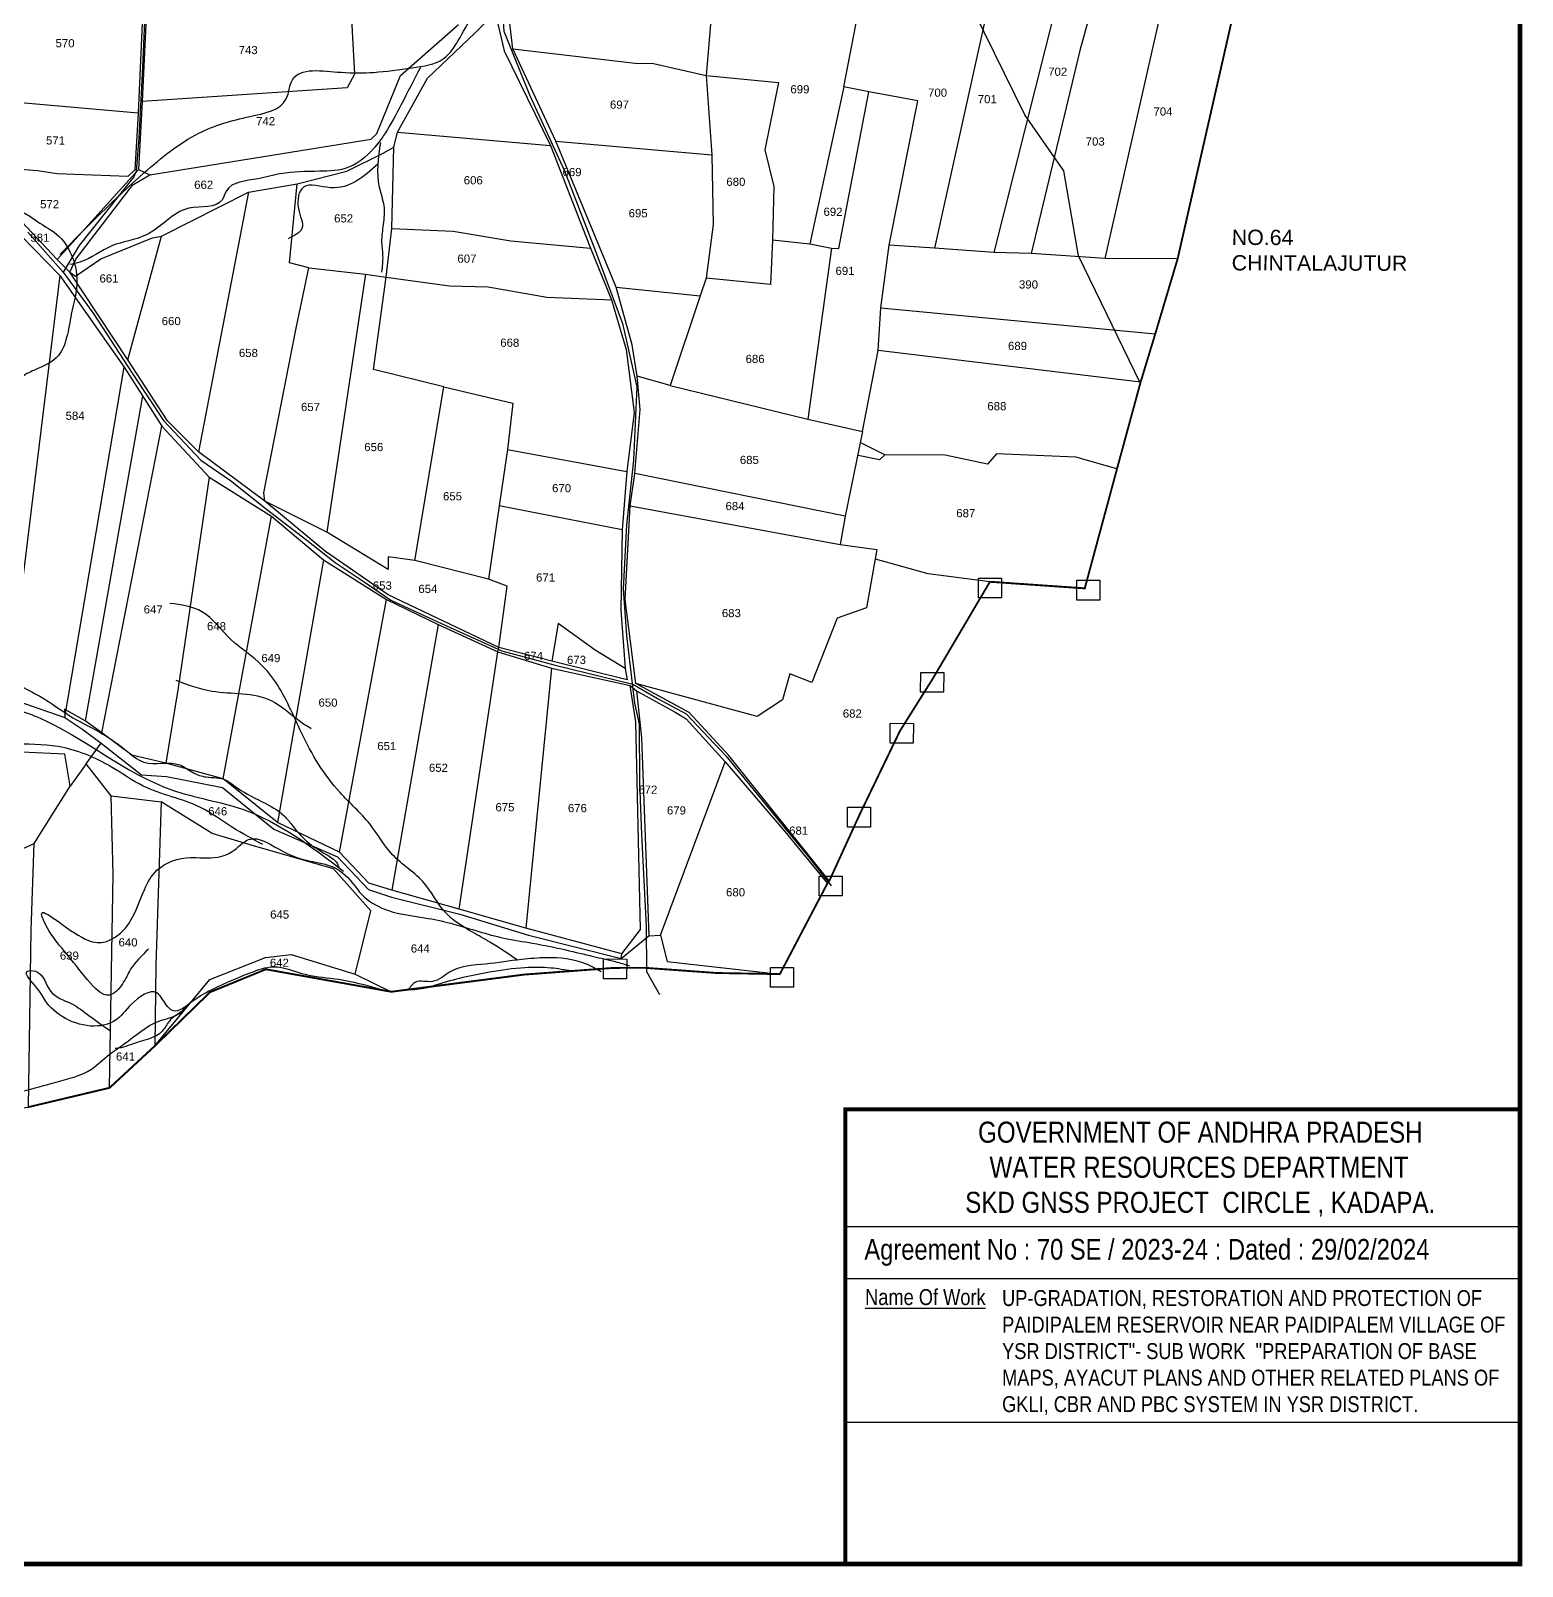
# Model space of a CAD drawing. Header units: inches. Extents: x 203305 to 209081, y 1595524 to 1601295.
# Drawn here: x 206705 to 209081, y 1595524 to 1597971 of the extents above; entities that cross this region are included whole.
import ezdxf

# ---------------------------------------------------------------- set-up
doc = ezdxf.new("R2010")
doc.units = ezdxf.units.IN
doc.header["$LTSCALE"] = 15
doc.header["$MEASUREMENT"] = 0
for name, color, linetype in [('BOUNDRY STONES', 240, 'Continuous'), ('FRAME 025', 7, 'Continuous'), ('PLOTS', 7, 'Continuous'), ('PLOTS NO', 7, 'Continuous'), ('ROADS', 1, 'Continuous'), ('STREAMS', 4, 'Continuous'), ('TEXT', 1, 'Continuous'), ('TITLEBLOCK', 7, 'Continuous'), ('VILLAGE BOUNDARY', 5, 'Continuous'), ('VILLAGE BOUNDRY', 5, 'Continuous')]:
    doc.layers.add(name, color=color, linetype=linetype)
doc.styles.add('ARIALN', font='ARIALN.TTF')
doc.styles.get("Standard").update_dxf_attribs({"font": 'arial.ttf'})

msp = doc.modelspace()

# ---------------------------------------------------------------- linework, layer by layer
at = {"color": 5, "const_width": 7.28}
msp.add_lwpolyline([(203308.2, 1600797.1), (209077.4, 1600797.1), (209077.4, 1595528), (203308.2, 1595528)], close=True, dxfattribs=at)
at = {"layer": 'BOUNDRY STONES'}
for points in [[(208214.8, 1597099), (208251.5, 1597098.9), (208251.4, 1597067.3), (208214.8, 1597067.4)], [(208371.4, 1597095.6), (208408.1, 1597095.5), (208408, 1597063.9), (208371.3, 1597064)], [(208122.6, 1596948.7), (208159.3, 1596948.7), (208159.2, 1596917.1), (208122.5, 1596917.1)], [(208074.2, 1596867.6), (208110.9, 1596867.5), (208110.8, 1596835.9), (208074.2, 1596836)], [(208006.2, 1596733.9), (208042.8, 1596733.8), (208042.7, 1596702.2), (208006.1, 1596702.3)], [(207960.7, 1596624.2), (207997.4, 1596624.1), (207997.3, 1596592.5), (207960.6, 1596592.6)], [(207617.5, 1596492.1), (207654.2, 1596492), (207654.1, 1596460.4), (207617.4, 1596460.5)], [(207883.3, 1596478.6), (207920, 1596478.6), (207919.9, 1596447), (207883.3, 1596447)]]:
    msp.add_lwpolyline(points, close=True, dxfattribs=at)
at = {"layer": 'FRAME 025', "lineweight": -3, "elevation": 9.1}
for points in [[(208002.6, 1596065.9), (209077.4, 1596065.9)], [(208002.2, 1595983), (209076.9, 1595983)], [(207999.8, 1595753.9), (209074.6, 1595753.9)]]:
    msp.add_lwpolyline(points, dxfattribs=at)
at = {"layer": 'PLOTS'}
for points in [[(206899.5, 1598869.1), (206896.6, 1598569.9), (206888, 1598218.6), (206884.4, 1598032.1), (206876, 1597839.6), (206870.6, 1597749.4), (206859.4, 1597739.1), (206746.8, 1597743.2), (206715.6, 1597747.9), (206621.8, 1597755.4)], [(208029.9, 1597332.6), (208054.9, 1597461.5), (208059.3, 1597529.8), (208072.2, 1597629.2), (208118.2, 1597859.5), (208040.1, 1597874), (208000.3, 1597881.6), (208041.4, 1598096.3), (208044.1, 1598288.9), (208064.1, 1598315.9), (208151.1, 1598446.6), (208247.5, 1598501.3), (208309.4, 1598468.8), (208356.1, 1598443.8), (208473.4, 1598376.1), (208534.2, 1598332.5), (208658.5, 1598239.1)], [(208309.4, 1598468.8), (208248.7, 1598095.1), (208144.5, 1597624.9)], [(208239.5, 1597617.9), (208354.1, 1598071.4), (208368.8, 1598129.5), (208393.1, 1598242.6), (208324.8, 1598261.7), (208356.1, 1598443.8)], [(207539.1, 1598050.1), (207646.9, 1598049.9), (207710.8, 1598057.9), (207763.7, 1598065.1), (207793.8, 1598050.4), (207780.9, 1597899.9), (207790.1, 1597773.5), (207792, 1597662.4), (207780.8, 1597577.1), (207771.2, 1597548.7), (207723.4, 1597405.8), (207670.8, 1597420.9)], [(208409.8, 1598061.4), (208376.3, 1597939.7), (208298.4, 1597616.2)], [(206891, 1598038.3), (206882.5, 1597858.2), (206876.5, 1597750), (206894.6, 1597741.6), (207247, 1597798.4), (207256.2, 1597807.2), (207294, 1597899.7), (207386.5, 1597981.1)], [(207212.9, 1598038.3), (207220.4, 1597901.9), (207208.8, 1597880.2), (206882.5, 1597858.2)], [(207976.9, 1596616.3), (207817.1, 1596816.4), (207753.6, 1596884.9), (207668.6, 1596931), (207651.8, 1597064.9), (207659.8, 1597214), (207667.2, 1597265.4), (207675.5, 1597367.8), (207670.8, 1597420.9), (207662.9, 1597470.7), (207637.2, 1597562.4), (207541.3, 1597795.3), (207472.9, 1597942.5), (207463.4, 1598023.9)], [(208416.4, 1597608.4), (208514.9, 1598042.3)], [(206767.3, 1597586.2), (206776.3, 1597580.1), (206816.6, 1597607.6), (206898.8, 1597640.9), (206913.1, 1597644), (207051.7, 1597713.8), (207129.1, 1597727.3), (207208.6, 1597747.3), (207266.5, 1597776.2), (207283.3, 1597785.6), (207289.2, 1597809.6), (207337, 1597895.3), (207412.4, 1597967), (207444.9, 1598000.2), (207459, 1597939), (207533, 1597788.1), (207596.8, 1597624.9), (207629.9, 1597542.2), (207653.5, 1597463.3), (207666.3, 1597362.6), (207654.4, 1597268.6), (207647, 1597175.9), (207644.9, 1597048.1), (207651.8, 1596955.1), (207654.9, 1596937)], [(207472.9, 1597942.5), (207667.8, 1597919.6), (207697, 1597919.1), (207780.9, 1597899.9), (207896.2, 1597888.5), (207874.4, 1597781.5), (207888.6, 1597722.7), (207886.6, 1597637.7), (207883.1, 1597567), (207780.8, 1597577.1)], [(208000.3, 1597881.6), (207945.8, 1597631.4)], [(206876, 1597839.6), (206622, 1597862.3)], [(207886.6, 1597637.7), (207945.8, 1597631.4), (207980.7, 1597624.6), (207992.2, 1597624.1), (208040.1, 1597874)], [(207289.2, 1597809.6), (207533, 1597788.1)], [(207316.8, 1597126.8), (207363.1, 1597403.7), (207250.8, 1597431.5), (207271, 1597578.7), (207280, 1597655.8), (207283.3, 1597785.6)], [(207541.3, 1597795.3), (207790.1, 1597773.5)], [(206876.5, 1597750), (206747.1, 1597606.6)], [(206767.3, 1597586.2), (206776.4, 1597606.9), (206867.5, 1597725.4), (206894.6, 1597741.6)], [(207051.7, 1597713.8), (206972, 1597300)], [(207450.4, 1596988.5), (207463.8, 1597086.1), (207434.2, 1597097), (207316.8, 1597126.8), (207274.3, 1597132.7), (207274.3, 1597112.5), (207176.5, 1597171.9), (207077.9, 1597221.6), (207076.2, 1597234.7), (207127.7, 1597497.3), (207147.9, 1597593.3), (207117.2, 1597601.1), (207129.1, 1597727.3)], [(207654.9, 1596937), (207535.2, 1596966.7), (207450.4, 1596988.5), (207274.1, 1597072.3), (207174.4, 1597141.5), (207077.9, 1597221.6), (206972, 1597300), (206922.9, 1597349.6), (206859.7, 1597447), (206767.3, 1597586.2), (206747.1, 1597606.6), (206658.6, 1597700.8)], [(207280, 1597655.8), (207377.8, 1597651.9), (207469.5, 1597636.2), (207596.8, 1597624.9)], [(206689.1, 1597645), (206751, 1597580.9), (206853.7, 1597434.8), (206882.8, 1597389.6), (206913.5, 1597340.9), (206989, 1597259.9), (207088.5, 1597197.7), (207171.4, 1597128.2), (207271.3, 1597064.7), (207354.1, 1597025.2), (207448.8, 1596981.5), (207534.2, 1596955.2), (207660, 1596927.9), (207669.9, 1596919.2), (207731.3, 1596885.1), (207749.2, 1596874.7), (207810.9, 1596806.4), (207906.3, 1596695.3), (207973.9, 1596612.3)], [(206859.7, 1597447), (206913.1, 1597644)], [(207980.7, 1597624.6), (207942.7, 1597352.1)], [(208532, 1597607.9), (208416.4, 1597608.4), (208298.4, 1597616.2), (208239.5, 1597617.9), (208144.5, 1597624.9), (208072.2, 1597629.2)], [(207147.9, 1597593.3), (207238.3, 1597583.4), (207271, 1597578.7), (207372.1, 1597564.9), (207433.3, 1597562.9), (207527.1, 1597546.4), (207629.9, 1597542.2)], [(207238.3, 1597583.4), (207176.5, 1597171.9)], [(206751, 1597580.9), (206668.8, 1596908.2)], [(207637.2, 1597562.4), (207771.2, 1597548.7)], [(208059.3, 1597529.8), (208496.4, 1597488.4)], [(208473, 1597411.4), (208054.9, 1597461.5)], [(206759.3, 1596876.9), (206853.7, 1597434.8)], [(206882.8, 1597389.6), (206791.5, 1596871.6)], [(207363.1, 1597403.7), (207472.6, 1597377.8), (207464.2, 1597303.7), (207451.1, 1597214.3), (207434.2, 1597097)], [(207723.4, 1597405.8), (207942.7, 1597352.1), (208029.9, 1597332.6), (208002.1, 1597197.7), (207994.1, 1597152.7), (208052.9, 1597144.3), (208036.1, 1597051.5), (207989.5, 1597035.2), (207949.2, 1596932.5), (207914.3, 1596946.4), (207902.2, 1596905), (207862.1, 1596878.5), (207668.6, 1596931)], [(206818.1, 1596852.6), (206913.5, 1597340.9)], [(208435.3, 1597272.8), (208369.7, 1597291.6), (208243.4, 1597297), (208228.9, 1597280.3), (208161.4, 1597294.9), (208065.4, 1597295.1), (208026, 1597314.9)], [(207464.2, 1597303.7), (207654.4, 1597268.6)], [(208065.4, 1597295.1), (208057.2, 1597287.2), (208023, 1597294.3)], [(208002.1, 1597197.7), (207667.2, 1597265.4)], [(206989, 1597259.9), (206939.6, 1596923.9), (206920.1, 1596804.3)], [(207011.3, 1596779.1), (207088.5, 1597197.7)], [(207647, 1597175.9), (207451.1, 1597214.3)], [(207659.8, 1597214), (207994.1, 1597152.7)], [(207171.4, 1597128.2), (207097.9, 1596709.6)], [(208232.9, 1597093.1), (208134.3, 1597105.8), (208050.5, 1597129.3)], [(207196.9, 1596662.5), (207271.3, 1597064.7)], [(207354.1, 1597025.2), (207280.2, 1596601.5)], [(207651.8, 1596955.1), (207603.8, 1596984), (207545, 1597026.8), (207535.2, 1596966.7)], [(207387.1, 1596571.2), (207448.8, 1596981.5), (207450.4, 1596988.5)], [(207534.2, 1596955.2), (207493.5, 1596540.9)], [(207646.3, 1596500.5), (207676, 1596539), (207668.9, 1596869.9), (207660, 1596927.9)], [(206668.8, 1596908.2), (206759.3, 1596876.9), (206787.6, 1596857.8), (206816.8, 1596836.1), (206881.5, 1596785.6), (206921.1, 1596782.7), (207010.4, 1596765.5), (207091.9, 1596699.1), (207193.6, 1596654.9), (207243.1, 1596602.7), (207279.3, 1596590.5), (207388.2, 1596563.5), (207497.7, 1596529.9), (207645.6, 1596492.9), (207689.6, 1596528.9), (207707.9, 1596530.2), (207810.9, 1596806.4)], [(207669.9, 1596919.2), (207677.9, 1596844.2), (207689.6, 1596528.9)], [(207645.6, 1596492.9), (207646.3, 1596500.5), (207493.5, 1596540.9), (207387.1, 1596571.2), (207280.2, 1596601.5), (207243.3, 1596612.9), (207196.9, 1596662.5), (207097.9, 1596709.6), (207011.3, 1596779.1), (206920.1, 1596804.3), (206865.7, 1596816.6), (206818.1, 1596852.6), (206791.5, 1596871.6), (206758.7, 1596890.3), (206759.3, 1596876.9)], [(206830.5, 1596286.8), (206836.1, 1596626.8), (206832.9, 1596752.1), (206793.2, 1596803.1), (206816.8, 1596836.1)], [(206401, 1596654.7), (206562.9, 1596637.9), (206613.7, 1596632.7), (206710.3, 1596676.2), (206767.4, 1596767.6), (206759, 1596818.4), (206667.5, 1596822.6), (206539.7, 1596755.6), (206562.9, 1596637.9), (206561.2, 1596440.4), (206563.7, 1596244.9), (206496.6, 1596246.1), (206373.6, 1596259.9)], [(206793.2, 1596803.1), (206767.4, 1596767.6)], [(206832.9, 1596752.1), (206912.6, 1596742.3), (206904.1, 1596482.9), (206902.4, 1596353.4)], [(207221.5, 1596467.8), (207246.5, 1596568.8), (207187.1, 1596635.5), (207059.5, 1596672.1), (206993.9, 1596692), (206912.6, 1596742.3)], [(206563.7, 1596244.9), (206609.5, 1596245.7), (206701.3, 1596256.1), (206705.6, 1596537.7), (206710.3, 1596676.2)], [(207707.9, 1596530.2), (207718.5, 1596488.1), (207898.2, 1596467.9)], [(206902.4, 1596353.4), (206990.3, 1596459.3), (207078.7, 1596494.4), (207119.6, 1596499.3), (207221.5, 1596467.8), (207279.2, 1596439.8)]]:
    msp.add_lwpolyline(points, dxfattribs=at)
at = {"layer": 'ROADS'}
for points in [[(206923.2, 1599298.3), (206926.3, 1599280.8), (206922.2, 1599185.9), (206918.7, 1599071.3), (206910.6, 1598962.2), (206905.5, 1598832.1), (206905, 1598727.1), (206904, 1598594.2), (206897.3, 1598418.5), (206891.2, 1598234.2), (206887.9, 1598035), (206882.9, 1597912.9), (206877.1, 1597800.3), (206872.6, 1597747.2), (206869.1, 1597738.2), (206781.9, 1597629), (206756.4, 1597586.5), (206699.9, 1597649.9)], [(208472.8, 1597408.9), (208373.9, 1597612.4), (208350.4, 1597747.8), (208288.6, 1597837.2), (208207.9, 1598001.5), (208132.5, 1598169.8), (208076.2, 1598296.6), (208018.2, 1598439.3), (207937.3, 1598572.6), (207847.2, 1598675.3), (207815.4, 1598731), (207737.2, 1598836.9), (207681.5, 1598922.3), (207608.5, 1599023.1), (207434.8, 1599191.8), (207388.9, 1599231.6), (207342.8, 1599263.7)], [(207455.2, 1598015.3), (207458.7, 1597970.3), (207499.2, 1597868.9), (207555.4, 1597748.1), (207604.7, 1597620.1), (207647.8, 1597504.6), (207670.6, 1597403.6), (207665, 1597286.7), (207653.7, 1597183.9), (207648.5, 1597081.5), (207654, 1597007.4), (207666.6, 1596899.5), (207674, 1596866.1), (207674.7, 1596773.6), (207677.8, 1596690.4), (207685, 1596543.8), (207685.8, 1596472.1), (207706.7, 1596435.5)], [(206756.4, 1597586.5), (206804.3, 1597521), (206867.4, 1597424), (206916.5, 1597349.9), (206975.9, 1597286.9), (207022.8, 1597254.6), (207080.6, 1597208.6), (207144.9, 1597159.3), (207190, 1597123.9), (207236, 1597093.1), (207278.7, 1597063.9), (207372.8, 1597020.3), (207455.3, 1596983.2), (207540.1, 1596960.2), (207663.8, 1596930.1), (207703.3, 1596907), (207749.2, 1596882.6), (207812.2, 1596815.7), (207864.6, 1596751.3), (207909.3, 1596696.9), (207939.9, 1596659.5), (207980.2, 1596608.4)]]:
    msp.add_lwpolyline(points, dxfattribs=at)
at = {"layer": 'STREAMS'}
for points in [[(206814, 1598333.8), (206825, 1598298.2), (206831.2, 1598269.7), (206842.2, 1598232.7), (206836.3, 1598198.5), (206797.9, 1598159.4), (206784.9, 1598122.9), (206659.9, 1598074), (206610.4, 1598027.8), (206576.9, 1598000.3), (206545.7, 1597981.7), (206395.8, 1597964.2), (206369.5, 1597953.1), (206331.6, 1597917.1), (206302.6, 1597894.1), (206241.1, 1597881.7), (206182.3, 1597879.7), (206070.8, 1597896), (206033, 1597919.6), (205969.8, 1597937.6), (205888.3, 1597949.8), (205821.4, 1597945.5), (205769.4, 1597912.2), (205708, 1597907.5), (205684.8, 1597928.5), (205609.6, 1597948.7), (205587.8, 1597961.6), (205502.2, 1597942.7), (205458.6, 1597928.6), (205337.6, 1597953.4), (205300.3, 1597970.9), (205278, 1597979), (205234.4, 1597988.4), (205200.1, 1597995.6)], [(206751.3, 1597614.7), (206885.2, 1597744.6), (206972.5, 1597807.8), (207054, 1597834.5), (207111.9, 1597862.8), (207121.7, 1597892.9), (207199.1, 1597904.9), (207251.2, 1597904.8), (207312.3, 1597912), (207362.1, 1597926.5), (207413.7, 1597998.2), (207469.2, 1598025.8), (207526.2, 1598039.5), (207542.8, 1598045.4)], [(207325.6, 1597912.8), (207294.5, 1597852.6), (207269.9, 1597808.7), (207257.7, 1597791.7), (207211.2, 1597753.5), (207164.7, 1597747.1), (207102.8, 1597743.2), (207067, 1597735.2), (207016.4, 1597715.8), (207009.9, 1597701.9), (206956.9, 1597688.2), (206921.8, 1597668.8), (206887.6, 1597645.3), (206833.8, 1597628.3), (206783.2, 1597602.4), (206766.9, 1597598.4)], [(207261.8, 1597793.3), (207260, 1597721.7), (207267.2, 1597692.4), (207266.3, 1597662.2), (207263.8, 1597634.6), (207265.4, 1597612.6), (207263.7, 1597586.6)], [(207257.6, 1597758.3), (207182.6, 1597721), (207139.4, 1597722), (207131.2, 1597687.8), (207136.8, 1597656.1), (207114.8, 1597639.8)], [(205554.9, 1597410.6), (205685.3, 1597428), (205804.3, 1597444.7), (205874.7, 1597451), (205938.7, 1597484.8), (206001.1, 1597505.7), (206096.6, 1597520.8), (206146.1, 1597540.1), (206207.6, 1597564.2), (206267.5, 1597575.4), (206268.3, 1597562.4), (206263.4, 1597543), (206291.7, 1597534.9), (206325.7, 1597543.7), (206367, 1597546), (206394.8, 1597551.8), (206458.7, 1597567.8), (206506.6, 1597591.2), (206516.3, 1597605.7), (206514.8, 1597637.3), (206543.1, 1597651.7), (206573.9, 1597660.6), (206635.5, 1597684.7), (206677.5, 1597685.4), (206696.1, 1597679.7), (206714.7, 1597667.5), (206750.3, 1597643.1), (206771.2, 1597609.9), (206778.4, 1597574.3), (206769.4, 1597519.4), (206762, 1597482.2), (206749, 1597453.9), (206710.9, 1597430.5), (206688.2, 1597417.4), (206667.9, 1597374.6), (206661.4, 1597352.8)], [(206014.7, 1597242.8), (206041.7, 1597227.6), (206067.3, 1597206.2), (206081.7, 1597191.6), (206082.9, 1597149.4), (206131.1, 1597198), (206183, 1597178.4), (206201.9, 1597140.5), (206208.2, 1597118.3), (206227, 1597084.8), (206267.8, 1597057.8), (206302.3, 1597079), (206344.5, 1597067.5), (206388.9, 1597062.6), (206419.1, 1597049.3), (206448.7, 1597047.5), (206473, 1597039), (206481.9, 1597024), (206491.6, 1597005.7), (206531.4, 1597007.4), (206565.5, 1596993.6), (206568.2, 1596976.5), (206581.4, 1596975.9), (206590.7, 1597003.4), (206599.8, 1597017.1), (206638.1, 1597010.5), (206661.4, 1596953.6), (206719.1, 1596910.7), (206772.1, 1596876.4), (206819.7, 1596850.4), (206855.3, 1596825.5), (206885.2, 1596805.7), (206942.2, 1596801.3), (206964, 1596788.7), (206984.1, 1596782.1), (207015.8, 1596777.2), (207028.2, 1596768.7), (207073.7, 1596742.5), (207108.7, 1596720), (207120.6, 1596705.9), (207144, 1596680), (207181.7, 1596654.7), (207191.5, 1596646.6), (207195.7, 1596637.6)], [(207479.1, 1596490.7), (207436.1, 1596519), (207408.6, 1596534.6), (207364.9, 1596566.7), (207331.6, 1596612.8), (207281.2, 1596658.2), (207244.9, 1596707.2), (207197.5, 1596757.1), (207136, 1596852.6), (207094.6, 1596933.6), (207067.2, 1596965.6), (207024.2, 1597000.5), (206977.6, 1597045.2), (206926.4, 1597058.7)], [(205247.4, 1596714.3), (205260, 1596714.3), (205283.3, 1596720), (205315.4, 1596733.4), (205365.9, 1596745.1), (205401.3, 1596753.4), (205466.2, 1596769.6), (205496.8, 1596787), (205530.8, 1596808.7), (205564.7, 1596856.8), (205598.9, 1596875.4), (205659.5, 1596886.5), (205722.2, 1596887.7), (205789.9, 1596918.1), (205823.1, 1596946.4), (205883.9, 1596992.9), (205988.9, 1596998.2), (206042.5, 1596988.6), (206147.6, 1596958.6), (206204.7, 1596947), (206261.6, 1596942), (206431, 1596922), (206546.2, 1596904.6), (206639.1, 1596899.2), (206714.9, 1596877.7), (206930.4, 1596761.2), (207042.1, 1596730.5), (207203, 1596632.1)], [(207074.4, 1596674.5), (207026.2, 1596701.7), (206975, 1596733.5), (206883.9, 1596767.6), (206833.5, 1596797.9), (206748.4, 1596830.5), (206672.3, 1596834.4), (206582.6, 1596815.1), (206536.5, 1596759.4), (206466.4, 1596783.7), (206369.8, 1596837.6), (206301.3, 1596867.9), (206259.2, 1596907.2), (206157.5, 1596942.1), (205983.2, 1596980.3), (205873.1, 1596963.3), (205833.1, 1596928), (205802.8, 1596894.9), (205730.4, 1596875.5), (205651.2, 1596857.6), (205564.5, 1596844), (205516.7, 1596788), (205446.7, 1596746.6), (205307.8, 1596709.2), (205252.9, 1596684.8)], [(206935.7, 1596936.2), (206993.6, 1596919), (207087.9, 1596903.9), (207132.4, 1596871.9), (207151.6, 1596859.2)], [(206892.2, 1596507.5), (206863.9, 1596475.6), (206850.9, 1596452.4), (206830, 1596434.5), (206795.4, 1596458.7), (206760.8, 1596501.7), (206733.5, 1596537.6), (206722.1, 1596563.2), (206791.7, 1596523.7), (206820.8, 1596518.9), (206855, 1596540.8), (206885.8, 1596602.3), (206905.8, 1596633.4), (206959.4, 1596653.8), (206978.8, 1596653.2), (207025.6, 1596663.1), (207051.8, 1596682.4), (207107.8, 1596662.9), (207149.5, 1596648.1), (207187.4, 1596638.3), (207221.1, 1596608.6), (207228.2, 1596599.3), (207264.3, 1596573.1), (207338.1, 1596556.7), (207379, 1596547.5), (207458.6, 1596525.3), (207504.4, 1596517.2), (207557.2, 1596506.5), (207601, 1596496.1), (207635.7, 1596487.8), (207658.9, 1596481.2)], [(207613.8, 1596471.3), (207588.6, 1596484.4), (207526.5, 1596493.9), (207486.8, 1596491.2), (207429.3, 1596483.9), (207371.7, 1596471), (207359.6, 1596462.6), (207344.6, 1596456.1), (207318, 1596455.2), (207305.8, 1596442.2)], [(207260.3, 1596444.1), (207195.4, 1596459.2), (207144, 1596466.8), (207091.3, 1596479.1), (207053.8, 1596469.4), (206997.5, 1596445.1), (206961.5, 1596423.7), (206932, 1596409.3), (206915.3, 1596427.1), (206905.9, 1596437.9), (206865.2, 1596419.8), (206839.5, 1596394.1), (206811.9, 1596385.3), (206730.6, 1596422), (206715.7, 1596444.4), (206699.5, 1596472.5), (206712.5, 1596472.4), (206736.3, 1596440.6), (206769.4, 1596420.9), (206797.9, 1596401.7), (206832.4, 1596376.9)], [(207566.1, 1596472.8), (207533.4, 1596477.6), (207491.9, 1596478.1), (207435.8, 1596470.8), (207351.6, 1596450.9), (207331, 1596444.9), (207301.6, 1596442.7)], [(205557.4, 1596053.5), (205578.4, 1596082.4), (205610.8, 1596111.9), (205634.1, 1596148.7), (205682.2, 1596167), (205713.3, 1596150.6), (205719.9, 1596140.6), (205735.9, 1596143.9), (205752, 1596152.6), (205797, 1596154.3), (205823.9, 1596157.3), (205853.8, 1596149.3), (205872.2, 1596143), (205888.8, 1596147.4), (205937.2, 1596110.2), (205951.7, 1596094.2), (206007.3, 1596104), (206053.2, 1596111.7), (206077.8, 1596133.7), (206139.8, 1596138.7), (206169.4, 1596130.5), (206209, 1596131), (206240.1, 1596138.5), (206283, 1596141.1), (206377.4, 1596142.4), (206438.5, 1596156.1), (206491.9, 1596189), (206524, 1596229.4), (206540.4, 1596265), (206614.2, 1596276.3), (206638, 1596274.7), (206745.5, 1596296), (206801.5, 1596316.7), (206829.9, 1596339.9), (206853.8, 1596356.7), (206909, 1596392.9), (206940.7, 1596404.9), (206955.9, 1596420.2)], [(206945.5, 1596408.2), (206925.6, 1596393.1), (206914.4, 1596377.2), (206904.4, 1596369.6), (206875.3, 1596359.4), (206844.8, 1596349.9), (206839.3, 1596349.3)]]:
    msp.add_spline(points, degree=3, dxfattribs=at)
at = {"layer": 'VILLAGE BOUNDARY', "color": 5, "const_width": 6.4, "elevation": 9.1}
msp.add_lwpolyline([(209077.4, 1595528), (208002.6, 1595528), (208002.6, 1596252.6), (209077.4, 1596252.6)], close=True, dxfattribs=at)
at = {"layer": 'VILLAGE BOUNDRY', "const_width": 3}
msp.add_lwpolyline([(208628, 1598030.5), (208532, 1597607.9), (208496.4, 1597488.4), (208473, 1597411.4), (208435.3, 1597272.8), (208384, 1597082.6), (208232.9, 1597093.1), (208142.1, 1596939.1), (208089.5, 1596855.3), (208025.9, 1596723.4), (207976.9, 1596616.3), (207973.9, 1596612.3), (207898.2, 1596467.9), (207797.6, 1596469.7), (207682.5, 1596478), (207633, 1596477.8), (207491, 1596467.2), (207279.2, 1596439.8), (207079.4, 1596475.6), (206990.4, 1596439.1), (206902.4, 1596353.4), (206830.5, 1596286.8), (206701.3, 1596256.1)], dxfattribs=at)

# ---------------------------------------------------------------- texts
at = {"layer": 'PLOTS NO'}
for s, p in [('570', (206744.3, 1597944.8)), ('743', (207036, 1597933.9)), ('702', (208325.8, 1597899.4)), ('699', (207915, 1597871.4)), ('700', (208134.3, 1597866)), ('697', (207627.5, 1597846.9)), ('701', (208213.5, 1597855.7)), ('742', (207063.8, 1597820.5)), ('704', (208493.4, 1597836)), ('571', (206729.1, 1597789.9)), ('703', (208385.5, 1597788.2)), ('662', (206965.1, 1597719.3)), ('606', (207394.6, 1597726.4)), ('669', (207552, 1597739.5)), ('680', (207813, 1597724)), ('572', (206719.7, 1597688.2)), ('695', (207657.3, 1597673.9)), ('692', (207967.8, 1597676.2)), ('652', (207188.1, 1597665.7)), ('581', (206704.2, 1597634.9)), ('607', (207384.5, 1597601.5)), ('661', (206814.3, 1597569.9)), ('691', (207986.9, 1597582)), ('390', (208279.2, 1597560.4)), ('660', (206913.4, 1597502)), ('658', (207036.4, 1597451.3)), ('668', (207452.8, 1597467.6)), ('689', (208261.7, 1597462.5)), ('686', (207843.6, 1597441.7)), ('584', (206760.3, 1597351.2)), ('657', (207135.3, 1597365.2)), ('688', (208228.8, 1597366.4)), ('656', (207236.1, 1597301.3)), ('685', (207834.5, 1597280.8)), ('670', (207535.3, 1597235.8)), ('655', (207361.6, 1597222.9)), ('684', (207811.6, 1597207.3)), ('687', (208179.3, 1597196)), ('653', (207249.7, 1597080.7)), ('671', (207509.8, 1597093.4)), ('654', (207322.3, 1597075.3)), ('647', (206884.7, 1597042.6)), ('683', (207805.8, 1597036.8)), ('648', (206985.5, 1597015.8)), ('649', (207072.2, 1596965.1)), ('674', (207490.5, 1596968.5)), ('673', (207559.1, 1596962.2)), ('650', (207163.2, 1596894.1)), ('682', (207998.5, 1596876.7)), ('651', (207256.8, 1596824.9)), ('652', (207339.1, 1596790.2)), ('672', (207672.7, 1596755.4)), ('646', (206987.5, 1596721)), ('675', (207445.1, 1596727.4)), ('676', (207560.5, 1596726)), ('679', (207718.3, 1596722.3)), ('681', (207913, 1596690.1)), ('680', (207812.5, 1596591.9)), ('645', (207086.2, 1596556.5)), ('640', (206844.6, 1596512.1)), ('644', (207310.2, 1596502.3)), ('639', (206751.1, 1596490.9)), ('642', (207085.7, 1596479.6)), ('641', (206840.6, 1596330.1))]:
    msp.add_text(s, height=13, rotation=359.8583, dxfattribs=at).set_placement(p)
at = {"layer": 'TEXT', "insert": (208618.2, 1597654.2), "char_height": 24.357, "width": 289.24, "attachment_point": 1, "rotation": 359.8583}
msp.add_mtext('NO.64 CHINTALAJUTUR ', dxfattribs=at)
at = {"layer": 'TITLEBLOCK', "extrusion": (0.000201441, 0.004807, 0.999988), "style": 'ARIALN'}
msp.add_text('%%UName Of Work', height=25.347, rotation=359.9999, dxfattribs=at).set_placement((208034.1, 1595921.9, 7719.5))
at = {"layer": 'TITLEBLOCK', "extrusion": (0.000201441, 0.004807, 0.999988), "attachment_point": 1, "text_direction": (1, -1e-06, -0.000201), "style": 'ARIALN'}
for s, insert, char_height, width in [('\\pi43.85766;GOVERNMENT OF ANDHRA PRADESH  \\P\\pi62.09279;WATER RESOURCES DEPARTMENT      \\P\\pi23.35885;SKD GNSS PROJECT  CIRCLE , KADAPA.', (208170.2, 1596232.8, 4), 33.521, 790.597), ('Agreement No : 70 SE / 2023-24 : Dated : 29/02/2024', (208032.9, 1596045.9, 3.1), 32.952, 1063.637), ('UP-GRADATION, RESTORATION AND PROTECTION OF PAIDIPALEM RESERVOIR NEAR PAIDIPALEM VILLAGE OF YSR DISTRICT"- SUB WORK  "PREPARATION OF BASE MAPS, AYACUT PLANS AND OTHER RELATED PLANS OF GKLI, CBR AND PBC SYSTEM IN YSR DISTRICT.', (208252.3, 1595964.4, 3.8), 25.3474, 818.182)]:
    msp.add_mtext(s, dxfattribs=dict(at, insert=insert, char_height=char_height, width=width))

doc.saveas('drawing.dxf')
